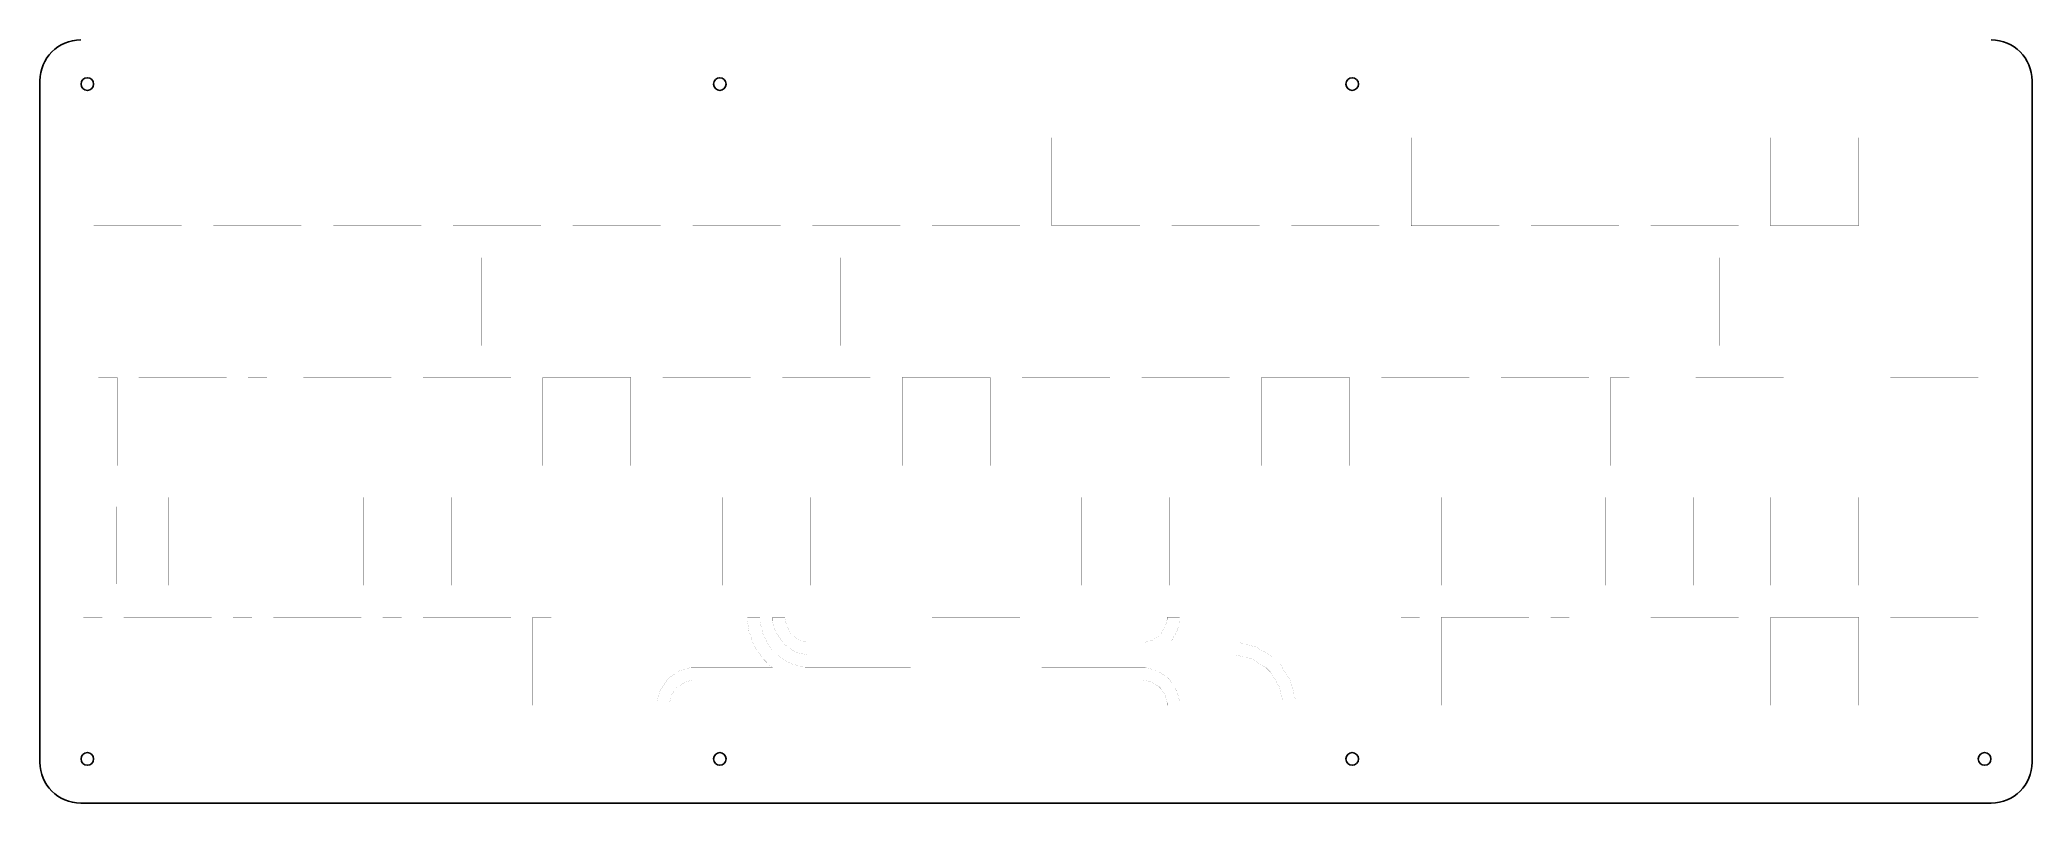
# Model space of a CAD drawing. Extents: x -6 to 311, y 118 to 240.
import ezdxf

# ---------------------------------------------------------------- set-up
doc = ezdxf.new("R2010")
doc.units = 0
doc.header["$MEASUREMENT"] = 0
doc.layers.get('0').update_dxf_attribs({"linetype": 'CONTINUOUS'})

msp = doc.modelspace()

# ---------------------------------------------------------------- linework, layer by layer
at = {"linetype": 'Continuous'}
for p, q in [((-6, 233.19), (-6, 124.89)), ((310.87, 124.89), (310.87, 233.19)), ((0.5, 118.39), (304.37, 118.39))]:
    msp.add_line(p, q, dxfattribs=at)
at = {"color": 0, "const_width": 0.01}
for points in [[(304.38, 239.69), (0.5, 239.69)], [(16.56, 224.14), (2.56, 224.14)], [(2.56, 224.14), (2.56, 210.14)], [(16.56, 210.14), (16.56, 224.14)], [(21.61, 224.14), (35.61, 224.14)], [(21.61, 210.14), (21.61, 224.14)], [(35.61, 224.14), (35.61, 210.14)], [(40.66, 224.14), (54.66, 224.14)], [(40.66, 210.14), (40.66, 224.14)], [(54.66, 224.14), (54.66, 210.14)], [(59.71, 224.14), (73.71, 224.14)], [(59.71, 210.14), (59.71, 224.14)], [(73.71, 224.14), (73.71, 210.14)], [(78.76, 224.14), (78.76, 210.14)], [(92.76, 224.14), (78.76, 224.14)], [(92.76, 210.14), (92.76, 224.14)], [(97.81, 224.14), (111.81, 224.14)], [(97.81, 210.14), (97.81, 224.14)], [(111.81, 224.14), (111.81, 210.14)], [(116.86, 224.14), (130.86, 224.14)], [(116.86, 210.14), (116.86, 224.14)], [(130.86, 224.14), (130.86, 210.14)], [(135.91, 224.14), (135.91, 210.14)], [(149.91, 224.14), (135.91, 224.14)], [(149.91, 210.14), (149.91, 224.14)], [(154.96, 224.14), (168.96, 224.14)], [(154.96, 210.14), (154.96, 224.14)], [(168.96, 224.14), (168.96, 210.14)], [(174.01, 224.14), (188.01, 224.14)], [(174.01, 210.14), (174.01, 224.14)], [(188.01, 224.14), (188.01, 210.14)], [(193.06, 224.14), (207.06, 224.14)], [(193.06, 210.14), (193.06, 224.14)], [(207.06, 224.14), (207.06, 210.14)], [(212.11, 224.14), (212.11, 210.14)], [(226.11, 224.14), (212.11, 224.14)], [(226.11, 210.14), (226.11, 224.14)], [(231.16, 224.14), (245.16, 224.14)], [(231.16, 210.14), (231.16, 224.14)], [(245.16, 224.14), (245.16, 210.14)], [(250.21, 210.14), (250.21, 224.14)], [(250.21, 224.14), (264.21, 224.14)], [(264.21, 224.14), (264.21, 210.14)], [(269.26, 224.14), (283.26, 224.14)], [(269.26, 210.14), (269.26, 224.14)], [(283.26, 224.14), (283.26, 210.14)], [(2.56, 210.14), (16.56, 210.14)], [(35.61, 210.14), (21.61, 210.14)], [(54.66, 210.14), (40.66, 210.14)], [(73.71, 210.14), (59.71, 210.14)], [(78.76, 210.14), (92.76, 210.14)], [(111.81, 210.14), (97.81, 210.14)], [(130.86, 210.14), (116.86, 210.14)], [(135.91, 210.14), (149.91, 210.14)], [(168.96, 210.14), (154.96, 210.14)], [(188.01, 210.14), (174.01, 210.14)], [(207.06, 210.14), (193.06, 210.14)], [(212.11, 210.14), (226.11, 210.14)], [(245.16, 210.14), (231.16, 210.14)], [(264.21, 210.14), (250.21, 210.14)], [(283.26, 210.14), (269.26, 210.14)], [(0.92, 205.09), (0.92, 191.09)], [(3.92, 205.09), (0.92, 205.09)], [(3.92, 191.09), (3.92, 205.09)], [(7.32, 205.09), (7.32, 191.09)], [(21.32, 205.09), (7.32, 205.09)], [(21.32, 191.09), (21.32, 205.09)], [(24.73, 191.09), (24.73, 205.09)], [(24.73, 205.09), (27.73, 205.09)], [(27.73, 205.09), (27.73, 191.09)], [(31.14, 205.09), (45.14, 205.09)], [(31.14, 191.09), (31.14, 205.09)], [(45.14, 205.09), (45.14, 191.09)], [(50.19, 205.09), (64.19, 205.09)], [(50.19, 191.09), (50.19, 205.09)], [(64.19, 205.09), (64.19, 191.09)], [(69.24, 205.09), (83.24, 205.09)], [(69.24, 191.09), (69.24, 205.09)], [(83.24, 205.09), (83.24, 191.09)], [(102.29, 205.09), (88.29, 205.09)], [(88.29, 205.09), (88.29, 191.09)], [(102.29, 191.09), (102.29, 205.09)], [(107.34, 191.09), (107.34, 205.09)], [(107.34, 205.09), (121.34, 205.09)], [(121.34, 205.09), (121.34, 191.09)], [(126.39, 205.09), (140.39, 205.09)], [(126.39, 191.09), (126.39, 205.09)], [(140.39, 205.09), (140.39, 191.09)], [(159.44, 205.09), (145.44, 205.09)], [(145.44, 205.09), (145.44, 191.09)], [(159.44, 191.09), (159.44, 205.09)], [(164.49, 205.09), (178.49, 205.09)], [(164.49, 191.09), (164.49, 205.09)], [(178.49, 205.09), (178.49, 191.09)], [(183.54, 205.09), (197.54, 205.09)], [(183.54, 191.09), (183.54, 205.09)], [(197.54, 205.09), (197.54, 191.09)], [(202.59, 205.09), (216.59, 205.09)], [(202.59, 191.09), (202.59, 205.09)], [(216.59, 205.09), (216.59, 191.09)], [(221.64, 205.09), (221.64, 191.09)], [(235.64, 205.09), (221.64, 205.09)], [(235.64, 191.09), (235.64, 205.09)], [(240.69, 205.09), (254.69, 205.09)], [(240.69, 191.09), (240.69, 205.09)], [(254.69, 205.09), (254.69, 191.09)], [(258.09, 205.09), (258.09, 191.09)], [(261.09, 205.09), (258.09, 205.09)], [(261.09, 191.09), (261.09, 205.09)], [(264.5, 205.09), (264.5, 191.09)], [(278.5, 205.09), (264.5, 205.09)], [(278.5, 191.09), (278.5, 205.09)], [(281.91, 186.04), (281.91, 205.09)], [(281.91, 205.09), (284.91, 205.09)], [(284.91, 205.09), (284.91, 186.04)], [(288.31, 191.09), (288.31, 205.09)], [(288.31, 205.09), (302.31, 205.09)], [(302.31, 205.09), (302.31, 191.09)], [(0.92, 191.09), (3.92, 191.09)], [(7.32, 191.09), (21.32, 191.09)], [(27.73, 191.09), (24.73, 191.09)], [(45.14, 191.09), (31.14, 191.09)], [(64.19, 191.09), (50.19, 191.09)], [(83.24, 191.09), (69.24, 191.09)], [(88.29, 191.09), (102.29, 191.09)], [(121.34, 191.09), (107.34, 191.09)], [(140.39, 191.09), (126.39, 191.09)], [(145.44, 191.09), (159.44, 191.09)], [(178.49, 191.09), (164.49, 191.09)], [(197.54, 191.09), (183.54, 191.09)], [(216.59, 191.09), (202.59, 191.09)], [(221.64, 191.09), (235.64, 191.09)], [(254.69, 191.09), (240.69, 191.09)], [(258.09, 191.09), (261.09, 191.09)], [(264.5, 191.09), (278.5, 191.09)], [(302.31, 191.09), (288.31, 191.09)], [(3.3, 186.04), (3.3, 172.04)], [(6.3, 186.04), (3.3, 186.04)], [(6.3, 172.04), (6.3, 186.04)], [(9.7, 186.04), (9.7, 172.04)], [(23.71, 186.04), (9.7, 186.04)], [(23.71, 172.04), (23.71, 186.04)], [(27.11, 172.04), (27.11, 186.04)], [(27.11, 186.04), (30.11, 186.04)], [(30.11, 186.04), (30.11, 172.04)], [(35.9, 186.04), (49.9, 186.04)], [(35.9, 172.04), (35.9, 186.04)], [(49.9, 186.04), (49.9, 172.04)], [(54.95, 186.04), (68.95, 186.04)], [(54.95, 172.04), (54.95, 186.04)], [(68.95, 186.04), (68.95, 172.04)], [(74, 172.04), (74, 186.04)], [(74, 186.04), (88, 186.04)], [(88, 186.04), (88, 172.04)], [(93.05, 186.04), (93.05, 172.04)], [(107.05, 186.04), (93.05, 186.04)], [(107.05, 172.04), (107.05, 186.04)], [(112.1, 172.04), (112.1, 186.04)], [(112.1, 186.04), (126.1, 186.04)], [(126.1, 186.04), (126.1, 172.04)], [(131.15, 186.04), (145.15, 186.04)], [(131.15, 172.04), (131.15, 186.04)], [(145.15, 186.04), (145.15, 172.04)], [(164.2, 186.04), (150.2, 186.04)], [(150.2, 186.04), (150.2, 172.04)], [(164.2, 172.04), (164.2, 186.04)], [(169.25, 186.04), (183.25, 186.04)], [(169.25, 172.04), (169.25, 186.04)], [(183.25, 186.04), (183.25, 172.04)], [(188.3, 172.04), (188.3, 186.04)], [(188.3, 186.04), (202.3, 186.04)], [(202.3, 186.04), (202.3, 172.04)], [(207.35, 186.04), (221.35, 186.04)], [(207.35, 172.04), (207.35, 186.04)], [(221.35, 186.04), (221.35, 172.04)], [(240.4, 186.04), (226.4, 186.04)], [(226.4, 186.04), (226.4, 172.04)], [(240.4, 172.04), (240.4, 186.04)], [(243.81, 186.04), (246.81, 186.04)], [(243.81, 172.04), (243.81, 186.04)], [(246.81, 186.04), (246.81, 172.04)], [(250.81, 184.57), (249.08, 184.57)], [(249.08, 184.57), (249.08, 181.34)], [(250.81, 184.57), (254.1, 184.57)], [(255.83, 184.57), (254.1, 184.57)], [(255.83, 184.57), (255.83, 172.27)], [(257.35, 172.04), (257.35, 186.04)], [(257.35, 186.04), (271.36, 186.04)], [(271.36, 186.04), (271.36, 172.04)], [(272.88, 184.57), (274.6, 184.57)], [(272.88, 172.27), (272.88, 184.57)], [(277.91, 184.57), (274.6, 184.57)], [(277.91, 184.57), (279.63, 184.57)], [(279.63, 184.57), (279.63, 181.34)], [(281.91, 172.04), (281.91, 186.04)], [(284.91, 186.04), (284.91, 172.04)], [(288.31, 172.04), (288.31, 186.04)], [(288.31, 186.04), (302.31, 186.04)], [(302.31, 186.04), (302.31, 172.04)], [(249.08, 178.54), (249.08, 181.34)], [(279.63, 178.54), (279.63, 181.34)], [(249.08, 178.54), (249.08, 172.27)], [(279.63, 178.54), (279.63, 172.27)], [(3.3, 172.04), (6.3, 172.04)], [(9.7, 172.04), (23.71, 172.04)], [(30.11, 172.04), (27.11, 172.04)], [(49.9, 172.04), (35.9, 172.04)], [(68.95, 172.04), (54.95, 172.04)], [(88, 172.04), (74, 172.04)], [(93.05, 172.04), (107.05, 172.04)], [(126.1, 172.04), (112.1, 172.04)], [(145.15, 172.04), (131.15, 172.04)], [(150.2, 172.04), (164.2, 172.04)], [(183.25, 172.04), (169.25, 172.04)], [(202.3, 172.04), (188.3, 172.04)], [(221.35, 172.04), (207.35, 172.04)], [(226.4, 172.04), (240.4, 172.04)], [(246.81, 172.04), (243.81, 172.04)], [(249.08, 172.27), (250.81, 172.27)], [(254.1, 172.27), (250.81, 172.27)], [(254.1, 172.27), (255.83, 172.27)], [(271.36, 172.04), (257.35, 172.04)], [(274.6, 172.27), (272.88, 172.27)], [(274.6, 172.27), (277.91, 172.27)], [(279.63, 172.27), (277.91, 172.27)], [(284.91, 172.04), (281.91, 172.04)], [(302.31, 172.04), (288.31, 172.04)], [(7.92, 165.52), (6.19, 165.52)], [(6.19, 165.52), (6.19, 162.29)], [(7.92, 165.52), (11.22, 165.52)], [(12.94, 165.52), (11.22, 165.52)], [(12.94, 165.52), (12.94, 153.22)], [(14.46, 166.99), (28.47, 166.99)], [(14.46, 152.99), (14.46, 166.99)], [(28.47, 166.99), (28.47, 152.99)], [(29.99, 165.52), (31.72, 165.52)], [(29.99, 153.22), (29.99, 165.52)], [(35.02, 165.52), (31.72, 165.52)], [(35.02, 165.52), (36.74, 165.52)], [(36.74, 165.52), (36.74, 162.29)], [(39.02, 166.99), (39.02, 152.99)], [(42.02, 166.99), (39.02, 166.99)], [(42.02, 152.99), (42.02, 166.99)], [(45.42, 166.99), (59.42, 166.99)], [(45.42, 152.99), (45.42, 166.99)], [(59.42, 166.99), (59.42, 152.99)], [(64.47, 166.99), (78.47, 166.99)], [(64.47, 152.99), (64.47, 166.99)], [(78.47, 166.99), (78.47, 152.99)], [(83.52, 166.99), (97.52, 166.99)], [(83.52, 152.99), (83.52, 166.99)], [(97.52, 166.99), (97.52, 152.99)], [(102.58, 166.99), (102.58, 152.99)], [(116.57, 166.99), (102.58, 166.99)], [(116.57, 152.99), (116.57, 166.99)], [(121.63, 166.99), (135.62, 166.99)], [(121.63, 152.99), (121.63, 166.99)], [(135.62, 166.99), (135.62, 152.99)], [(140.68, 152.99), (140.68, 166.99)], [(140.68, 166.99), (154.67, 166.99)], [(154.67, 166.99), (154.67, 152.99)], [(173.72, 166.99), (159.73, 166.99)], [(159.73, 166.99), (159.73, 152.99)], [(173.72, 152.99), (173.72, 166.99)], [(178.78, 152.99), (178.78, 166.99)], [(178.78, 166.99), (192.77, 166.99)], [(192.77, 166.99), (192.77, 152.99)], [(197.83, 152.99), (197.83, 166.99)], [(197.83, 166.99), (211.82, 166.99)], [(211.82, 166.99), (211.82, 152.99)], [(216.88, 166.99), (230.87, 166.99)], [(216.88, 152.99), (216.88, 166.99)], [(230.87, 166.99), (230.87, 152.99)], [(236.66, 166.99), (236.66, 152.99)], [(239.66, 166.99), (236.66, 166.99)], [(239.66, 152.99), (239.66, 166.99)], [(243.07, 152.99), (243.07, 166.99)], [(243.07, 166.99), (257.07, 166.99)], [(257.07, 166.99), (257.07, 152.99)], [(260.48, 166.99), (263.47, 166.99)], [(260.48, 152.99), (260.48, 166.99)], [(263.47, 166.99), (263.47, 152.99)], [(283.26, 166.99), (269.26, 166.99)], [(269.26, 166.99), (269.26, 152.99)], [(283.26, 152.99), (283.26, 166.99)], [(288.31, 152.99), (288.31, 166.99)], [(288.31, 166.99), (302.31, 166.99)], [(302.31, 166.99), (302.31, 152.99)], [(6.19, 159.49), (6.19, 162.29)], [(36.74, 159.49), (36.74, 162.29)], [(6.19, 159.49), (6.19, 153.22)], [(36.74, 159.49), (36.74, 153.22)], [(6.19, 153.22), (7.92, 153.22)], [(11.22, 153.22), (7.92, 153.22)], [(11.22, 153.22), (12.94, 153.22)], [(28.47, 152.99), (14.46, 152.99)], [(31.72, 153.22), (29.99, 153.22)], [(31.72, 153.22), (35.02, 153.22)], [(36.74, 153.22), (35.02, 153.22)], [(39.02, 152.99), (42.02, 152.99)], [(59.42, 152.99), (45.42, 152.99)], [(78.47, 152.99), (64.47, 152.99)], [(97.52, 152.99), (83.52, 152.99)], [(102.58, 152.99), (116.57, 152.99)], [(135.62, 152.99), (121.63, 152.99)], [(154.67, 152.99), (140.68, 152.99)], [(159.73, 152.99), (173.72, 152.99)], [(192.77, 152.99), (178.78, 152.99)], [(211.82, 152.99), (197.83, 152.99)], [(230.87, 152.99), (216.88, 152.99)], [(236.66, 152.99), (239.66, 152.99)], [(257.07, 152.99), (243.07, 152.99)], [(263.47, 152.99), (260.48, 152.99)], [(269.26, 152.99), (283.26, 152.99)], [(302.31, 152.99), (288.31, 152.99)], [(0.92, 147.94), (0.92, 133.94)], [(3.92, 147.94), (0.92, 147.94)], [(3.92, 133.94), (3.92, 147.94)], [(7.32, 147.94), (7.32, 133.94)], [(21.32, 147.94), (7.32, 147.94)], [(21.32, 133.94), (21.32, 147.94)], [(24.73, 147.94), (27.73, 147.94)], [(24.73, 133.94), (24.73, 147.94)], [(27.73, 147.94), (27.73, 133.94)], [(31.14, 147.94), (31.14, 133.94)], [(45.14, 147.94), (31.14, 147.94)], [(45.14, 133.94), (45.14, 147.94)], [(48.54, 147.94), (48.54, 133.94)], [(51.54, 147.94), (48.54, 147.94)], [(51.54, 133.94), (51.54, 147.94)], [(54.95, 147.94), (54.95, 133.94)], [(68.95, 147.94), (54.95, 147.94)], [(68.95, 133.94), (68.95, 147.94)], [(72.36, 133.94), (72.36, 147.94)], [(72.36, 147.94), (75.36, 147.94)], [(75.36, 147.94), (75.36, 133.94)], [(82.39, 147.71), (82.39, 144.48)], [(84.11, 147.71), (82.39, 147.71)], [(84.11, 147.71), (87.41, 147.71)], [(89.14, 147.71), (87.41, 147.71)], [(89.14, 141.44), (89.14, 147.71)], [(106.52, 147.94), (108.53, 147.94)], [(106.53, 147.94), (106.53, 147.36), (106.8, 145.63), (107.58, 143.47), (108.84, 141.54), (110.06, 140.29), (110.53, 139.94)], [(108.53, 147.94), (108.53, 147.17), (109.13, 144.88), (110.49, 142.66), (110.87, 142.28), (111.24, 141.91), (113.46, 140.55), (115.76, 139.94), (116.53, 139.94)], [(110.53, 147.94), (110.53, 147.36), (111, 145.61), (112.29, 143.7), (114.19, 142.41), (115.94, 141.94), (116.53, 141.94)], [(112.52, 147.94), (110.53, 147.94)], [(112.53, 147.94), (112.53, 147.56), (112.83, 146.41), (113.51, 145.3), (113.7, 145.11), (113.89, 144.92), (115, 144.24), (116.14, 143.94), (116.53, 143.94)], [(135.91, 147.94), (135.91, 133.94)], [(149.91, 147.94), (135.91, 147.94)], [(149.91, 133.94), (149.91, 147.94)], [(169.3, 143.94), (169.68, 143.94), (170.83, 144.24), (171.94, 144.92), (172.13, 145.11), (172.32, 145.3), (173, 146.41), (173.3, 147.56), (173.3, 147.94)], [(173.3, 147.94), (175.3, 147.94)], [(173.77, 143.94), (174.02, 144.21), (174.91, 145.8), (175.3, 147.4), (175.3, 147.94)], [(196.69, 147.71), (196.69, 144.48)], [(198.41, 147.71), (196.69, 147.71)], [(198.41, 147.71), (201.71, 147.71)], [(203.44, 147.71), (201.71, 147.71)], [(203.44, 141.44), (203.44, 147.71)], [(213.47, 147.94), (210.47, 147.94)], [(210.47, 147.94), (210.47, 133.94)], [(213.47, 133.94), (213.47, 147.94)], [(216.88, 147.94), (216.88, 133.94)], [(230.87, 147.94), (216.88, 147.94)], [(230.87, 133.94), (230.87, 147.94)], [(234.28, 147.94), (237.28, 147.94)], [(234.28, 133.94), (234.28, 147.94)], [(237.28, 147.94), (237.28, 133.94)], [(250.21, 147.94), (250.21, 133.94)], [(264.21, 147.94), (250.21, 147.94)], [(264.21, 133.94), (264.21, 147.94)], [(269.26, 133.94), (269.26, 147.94)], [(269.26, 147.94), (283.26, 147.94)], [(283.26, 147.94), (283.26, 133.94)], [(288.31, 147.94), (288.31, 133.94)], [(302.31, 147.94), (288.31, 147.94)], [(302.31, 133.94), (302.31, 147.94)], [(82.39, 141.68), (82.39, 144.48)], [(116.52, 143.94), (132.51, 143.94)], [(132.51, 141.94), (132.51, 143.94)], [(169.3, 143.94), (153.32, 143.94)], [(153.32, 141.94), (153.32, 143.94)], [(175.3, 143.94), (173.77, 143.94)], [(183.69, 143.94), (175.3, 143.94)], [(193.69, 133.94), (193.69, 134.9), (192.93, 137.77), (191.23, 140.54), (190.76, 141.01), (190.29, 141.48), (187.52, 143.18), (184.64, 143.94), (183.69, 143.94)], [(196.69, 141.68), (196.69, 144.48)], [(82.39, 141.68), (82.39, 135.41)], [(89.14, 141.44), (89.14, 138.64)], [(98.14, 139.94), (97.55, 139.94), (95.8, 139.47), (93.89, 138.18), (92.61, 136.27), (92.14, 134.52), (92.14, 133.94)], [(98.14, 139.94), (110.53, 139.94)], [(116.52, 141.94), (132.51, 141.94)], [(116.52, 139.94), (132.51, 139.94)], [(132.51, 137.94), (132.51, 139.94)], [(183.69, 141.94), (153.32, 141.94)], [(169.3, 139.94), (153.32, 139.94)], [(153.32, 139.94), (153.32, 137.94)], [(175.3, 133.94), (175.3, 134.52), (174.83, 136.27), (173.54, 138.18), (171.64, 139.47), (169.88, 139.94), (169.3, 139.94)], [(191.69, 133.94), (191.69, 134.7), (191.08, 137), (189.72, 139.22), (189.34, 139.6), (188.97, 139.97), (186.75, 141.33), (184.22, 141.94), (183.69, 141.94)], [(196.69, 141.68), (196.69, 135.41)], [(203.44, 141.44), (203.44, 138.64)], [(89.14, 135.41), (89.14, 138.64)], [(98.14, 137.94), (97.75, 137.94), (96.58, 137.63), (95.31, 136.77), (94.45, 135.5), (94.14, 134.33), (94.14, 133.94)], [(98.14, 137.94), (132.51, 137.94)], [(169.3, 137.94), (153.32, 137.94)], [(173.3, 133.94), (173.3, 134.32), (173, 135.47), (172.32, 136.58), (172.13, 136.77), (171.94, 136.96), (170.83, 137.64), (169.57, 137.94), (169.3, 137.94)], [(203.44, 135.41), (203.44, 138.64)], [(0.92, 133.94), (3.92, 133.94)], [(7.32, 133.94), (21.32, 133.94)], [(27.73, 133.94), (24.73, 133.94)], [(31.14, 133.94), (45.14, 133.94)], [(48.54, 133.94), (51.54, 133.94)], [(54.95, 133.94), (68.95, 133.94)], [(75.36, 133.94), (72.36, 133.94)], [(82.39, 135.41), (84.11, 135.41)], [(87.41, 135.41), (84.11, 135.41)], [(87.41, 135.41), (89.14, 135.41)], [(94.14, 133.94), (92.14, 133.94)], [(135.91, 133.94), (149.91, 133.94)], [(173.3, 133.94), (175.3, 133.94)], [(193.69, 133.94), (191.68, 133.94)], [(196.69, 135.41), (198.41, 135.41)], [(201.71, 135.41), (198.41, 135.41)], [(201.71, 135.41), (203.44, 135.41)], [(210.47, 133.94), (213.47, 133.94)], [(216.88, 133.94), (230.87, 133.94)], [(237.28, 133.94), (234.28, 133.94)], [(250.21, 133.94), (264.21, 133.94)], [(283.26, 133.94), (269.26, 133.94)], [(288.31, 133.94), (302.31, 133.94)]]:
    msp.add_lwpolyline(points, dxfattribs=at)
at = {"linetype": 'Continuous'}
for centre in [(1.56, 232.67), (102.15, 232.67), (202.73, 232.67), (1.56, 125.41), (102.15, 125.41), (202.73, 125.41), (303.31, 125.41)]:
    msp.add_circle(centre, 1, dxfattribs=at)
for centre, start, end in [((0.5, 233.19), 90, 180), ((304.37, 233.19), 0, 90), ((0.5, 124.89), 180, 270), ((304.37, 124.89), 270, 0)]:
    msp.add_arc(centre, 6.5, start, end, dxfattribs=at)

doc.saveas('drawing.dxf')
